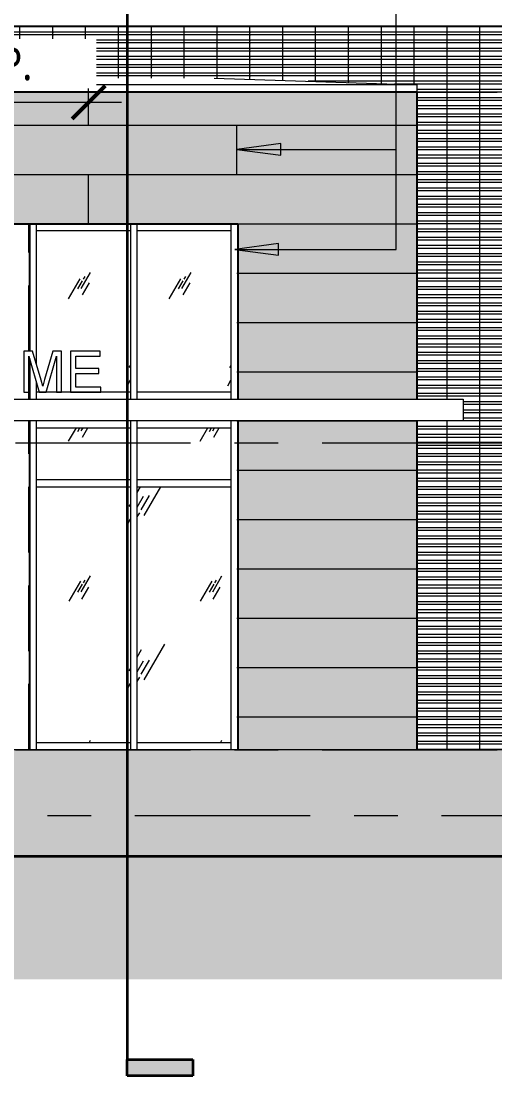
# Model space of a CAD drawing. Header units: inches. Extents: x 6 to 15224, y -733 to 6300.
# Drawn here: x 1544.5 to 1717.6, y 4989.9 to 5375 of the extents above; entities that cross this region are included whole.
import ezdxf

# ---------------------------------------------------------------- set-up
doc = ezdxf.new("R2010")
doc.units = ezdxf.units.IN
doc.header["$MEASUREMENT"] = 0
doc.linetypes.add('Center 1_2_', pattern=[112, 64, -16, 16, -16])
doc.linetypes.add('Hidden 3_16_', pattern=[36, 24, -12])
for name, color, linetype, lineweight in [('A-ANNO-DIMS', 211, 'Continuous', 13), ('A-ANNO-DIMS-128', 211, 'Continuous', 13), ('A-DETL', 90, 'Continuous', 13), ('A-DETL-GENF', 92, 'Continuous', 13), ('A-FLOR-LEVL', 51, 'Continuous', 13), ('A-GENM', 13, 'Continuous', 18), ('A-GLAZ-CURT', 52, 'Continuous', 13), ('A-GLAZ-CWMG', 51, 'Continuous', 13), ('A-ROOF', 132, 'Continuous', 18), ('A-WALL', 113, 'Continuous', 25), ('A-WALL-PATT', 111, 'Continuous', 25), ('G-ANNO-SYMB', 111, 'Continuous', 13), ('G-ANNO-TEXT', 231, 'Continuous', 13), ('S-COLS', 52, 'Continuous', 25)]:
    doc.layers.add(name, color=color, linetype=linetype, lineweight=lineweight)
doc.styles.add('Open Sans_8', font='OpenSans-Regular.ttf', dxfattribs={"width": 0.88, "height": 12})
doc.dimstyles.new('Linear_-_3_32__CL_1', dxfattribs={"dimscale": 12, "dimtxt": 12.89496, "dimasz": 1, "dimexe": 1, "dimexo": 0.666667, "dimgap": 0.333333, "dimtad": 1, "dimdec": 8, "dimrnd": 0.003906, "dimzin": 3, "dimdsep": 46, "dimlunit": 4, "dimtxsty": 'Open Sans_8', "dimblk1": 'OBLIQUE', "dimblk2": 'OBLIQUE', "dimsah": 1, "dimcen": 0.09, "dimdle": 1, "dimadec": 3, "dimazin": 2, "dimtfac": 1, "dimtdec": 4, "dimtix": 1, "dimtmove": 0, "dimatfit": 3, "dimfxl": 1, "dimtvp": 1, "dimtfill": 1, "dimfrac": 2, "dimtolj": 1, "dimtzin": 0, "dimarcsym": 2})

# ---------------------------------------------------------------- blocks, each defined once
blk = doc.blocks.new('HSS-Hollow Structural Section-Column-IL - HSS8X8X_375-V57-WEST ELEVATION')
at = {"layer": 'S-COLS'}
for p, q in [((-3731.5, 5301), (-3731.5, 5249.14)), ((-3723.5, 5254.5), (-3723.5, 5301)), ((-3723.5, 5237), (-3723.5, 5251.65)), ((-3731.5, 5244.19), (-3731.5, 5237)), ((-3731.5, 5229), (-3731.5, 5109)), ((-3723.5, 5109), (-3723.5, 5229))]:
    blk.add_line(p, q, dxfattribs=at)
at = {"layer": 'S-COLS', "linetype": 'Hidden 3_16_', "lineweight": 18}
for p, q in [((-3731.15, 5301), (-3731.15, 5248.27)), ((-3723.85, 5254.5), (-3723.85, 5301)), ((-3731.15, 5243.65), (-3731.15, 5237)), ((-3723.85, 5237), (-3723.85, 5239.51)), ((-3731.15, 5229), (-3731.15, 5109)), ((-3723.85, 5109), (-3723.85, 5229))]:
    blk.add_line(p, q, dxfattribs=at)
blk = doc.blocks.new('System Panel - Glazed-20066332-WEST ELEVATION')
at = {"layer": 'A-GLAZ-CURT'}
h = blk.add_hatch(dxfattribs=at)
h.set_pattern_fill('FP_135', color=256, style=0, pattern_type=2)
h.set_pattern_definition([(59.808, (-3696.378, 5198.056), (144.0017, 239.99866), [9, -754.581]), (59.808, (-3697.112, 5191.443), (144.0017, 239.99866), [12, -751.581]), (59.808, (-3691.927, 5196.873), (144.0017, 239.99866), [6, -757.581]), (59.808, (-3693.516, 5194.094), (144.0017, 239.99866), [2, -761.581]), (59.808, (-3690.821, 5194.848), (144.0017, 239.99866), [15, -748.581]), (59.808, (-3665.403, 5164.654), (144.0017, 239.99866), [5.063, -758.519]), (59.808, (-3665.844, 5166.918), (144.0017, 239.99866), [6.75, -756.831]), (59.808, (-3667.053, 5166.775), (144.0017, 239.99866), [3.375, -760.206]), (59.808, (-3665.022, 5170.279), (144.0017, 239.99866), [1.125, -762.456]), (59.808, (-3670.236, 5163.547), (144.0017, 239.99866), [8.437, -755.144])])
h.paths.add_polyline_path([(-3694.78, 5111.5), (-3686.75, 5111.5), (-3686.75, 5205), (-3721, 5205), (-3721, 5111.5)])
blk = doc.blocks.new('Rectangular Mullion - 2 1_2_ x 5_-20066157-WEST ELEVATION')
at = {"layer": 'A-GLAZ-CWMG'}
for p, q in [((-3684.25, 5298.5), (-3684.25, 5301)), ((-3650, 5301), (-3650, 5298.5)), ((-3684.25, 5298.5), (-3650, 5298.5))]:
    blk.add_line(p, q, dxfattribs=at)
blk = doc.blocks.new('System Panel - Glazed-20066177-WEST ELEVATION')
at = {"layer": 'A-GLAZ-CURT'}
h = blk.add_hatch(dxfattribs=at)
h.set_pattern_fill('FP_136', color=256, style=0, pattern_type=2)
h.set_pattern_definition([(59.808, (-3696.378, 5308.806), (144.0017, 239.99866), [9, -754.581]), (59.808, (-3697.112, 5302.193), (144.0017, 239.99866), [12, -751.581]), (59.808, (-3691.927, 5307.623), (144.0017, 239.99866), [6, -757.581]), (59.808, (-3693.516, 5304.844), (144.0017, 239.99866), [2, -761.581]), (59.808, (-3690.821, 5305.598), (144.0017, 239.99866), [15, -748.581]), (59.808, (-3665.403, 5275.404), (144.0017, 239.99866), [5.062, -758.519]), (59.808, (-3665.844, 5277.668), (144.0017, 239.99866), [6.75, -756.831]), (59.808, (-3667.053, 5277.525), (144.0017, 239.99866), [3.375, -760.206]), (59.808, (-3665.022, 5281.029), (144.0017, 239.99866), [1.125, -762.456]), (59.808, (-3670.236, 5274.297), (144.0017, 239.99866), [8.438, -755.144])])
h.paths.add_polyline_path([(-3721, 5239.5), (-3686.75, 5239.5), (-3686.75, 5298.5), (-3721, 5298.5), (-3721, 5249.57), (-3718.74, 5241.73), (-3716.62, 5249.11), (-3715.06, 5254.5), (-3711.84, 5254.5), (-3711.84, 5239.51), (-3713.71, 5239.51), (-3713.71, 5252.63), (-3717.47, 5239.51), (-3720.01, 5239.51), (-3721, 5242.94), (-3721, 5239.51)])
h.paths.add_polyline_path([(-3703.15, 5239.51), (-3708.56, 5239.51), (-3708.56, 5254.5), (-3697.78, 5254.5), (-3697.78, 5252.63), (-3706.68, 5252.63), (-3706.68, 5248.18), (-3698.25, 5248.18), (-3698.25, 5246.3), (-3706.68, 5246.3), (-3706.68, 5241.38), (-3697.55, 5241.38), (-3697.55, 5239.51)])
blk = doc.blocks.new('Rectangular Mullion - 2 1_2_ x 5_-V72-WEST ELEVATION')
at = {"layer": 'A-GLAZ-CWMG'}
for p, q in [((-3650, 5238.25), (-3650, 5237)), ((-3650, 5229), (-3650, 5227.75))]:
    blk.add_line(p, q, dxfattribs=at)
blk = doc.blocks.new('System Panel - Glazed-20066175-WEST ELEVATION')
at = {"layer": 'A-GLAZ-CURT'}
h = blk.add_hatch(dxfattribs=at)
h.set_pattern_fill('FP_137', color=256, style=0, pattern_type=2)
h.set_pattern_definition([(59.808, (-3696.378, 5256.806), (144.0017, 239.99866), [9, -754.581]), (59.808, (-3697.112, 5250.193), (144.0017, 239.99866), [12, -751.581]), (59.808, (-3691.927, 5255.623), (144.0017, 239.99866), [6, -757.581]), (59.808, (-3693.516, 5252.844), (144.0017, 239.99866), [2, -761.581]), (59.808, (-3690.821, 5253.598), (144.0017, 239.99866), [15, -748.581]), (59.808, (-3665.403, 5223.404), (144.0017, 239.99866), [5.062, -758.519]), (59.808, (-3665.844, 5225.668), (144.0017, 239.99866), [6.75, -756.831]), (59.808, (-3667.053, 5225.525), (144.0017, 239.99866), [3.375, -760.206]), (59.808, (-3665.022, 5229.029), (144.0017, 239.99866), [1.125, -762.456]), (59.808, (-3670.236, 5222.297), (144.0017, 239.99866), [8.438, -755.144])])
h.paths.add_polyline_path([(-3721, 5207.5), (-3686.75, 5207.5), (-3686.75, 5226.5), (-3721, 5226.5), (-3721, 5214.65)])
blk = doc.blocks.new('Rectangular Mullion - 2 1_2_ x 5_-V73-WEST ELEVATION')
at = {"layer": 'A-GLAZ-CWMG'}
blk.add_line((-3650, 5227.75), (-3650, 5206.25), dxfattribs=at)
blk = doc.blocks.new('Rectangular Mullion - 2 1_2_ x 5_-20066164-WEST ELEVATION')
at = {"layer": 'A-GLAZ-CWMG'}
for p, q in [((-3721, 5109), (-3721, 5111.5)), ((-3686.75, 5111.5), (-3721, 5111.5)), ((-3686.75, 5111.5), (-3686.75, 5109))]:
    blk.add_line(p, q, dxfattribs=at)
blk = doc.blocks.new('Rectangular Mullion - 2 1_2_ x 5_-V74-WEST ELEVATION')
at = {"layer": 'A-GLAZ-CWMG'}
blk.add_line((-3650, 5206.25), (-3650, 5109), dxfattribs=at)
blk = doc.blocks.new('Rectangular Mullion - 2 1_2_ x 5_-V75-WEST ELEVATION')
at = {"layer": 'A-GLAZ-CWMG'}
blk.add_line((-3650, 5301), (-3650, 5238.25), dxfattribs=at)
blk = doc.blocks.new('Rectangular Mullion - 2 1_2_ x 5_-20066309-WEST ELEVATION')
at = {"layer": 'A-GLAZ-CWMG'}
for p, q in [((-3857.5, 5206.25), (-3857.5, 5109)), ((-3855, 5109), (-3855, 5206.25))]:
    blk.add_line(p, q, dxfattribs=at)
blk = doc.blocks.new('Rectangular Mullion - 2 1_2_ x 5_-20066165-WEST ELEVATION')
at = {"layer": 'A-GLAZ-CWMG'}
for p, q in [((-3721, 5205), (-3721, 5207.5)), ((-3686.75, 5207.5), (-3721, 5207.5)), ((-3686.75, 5207.5), (-3686.75, 5205)), ((-3721, 5205), (-3686.75, 5205))]:
    blk.add_line(p, q, dxfattribs=at)
blk = doc.blocks.new('Rectangular Mullion - 2 1_2_ x 5_-V76-WEST ELEVATION')
at = {"layer": 'A-GLAZ-CWMG'}
for p, q in [((-3721, 5237), (-3721, 5239.5)), ((-3686.75, 5239.5), (-3721, 5239.5)), ((-3686.75, 5239.5), (-3686.75, 5237))]:
    blk.add_line(p, q, dxfattribs=at)
blk = doc.blocks.new('Rectangular Mullion - 2 1_2_ x 5_-V77-WEST ELEVATION')
at = {"layer": 'A-GLAZ-CWMG'}
for p, q in [((-3721, 5226.5), (-3721, 5229)), ((-3721, 5226.5), (-3686.75, 5226.5)), ((-3686.75, 5229), (-3686.75, 5226.5))]:
    blk.add_line(p, q, dxfattribs=at)
blk = doc.blocks.new('Rectangular Mullion - 2 1_2_ x 5_-12386209-WEST ELEVATION')
at = {"layer": 'A-GLAZ-CWMG'}
for p, q in [((-3857.5, 5227.75), (-3857.5, 5206.25)), ((-3855, 5206.25), (-3855, 5227.75))]:
    blk.add_line(p, q, dxfattribs=at)
blk = doc.blocks.new('Rectangular Mullion - 2 1_2_ x 5_-12391200-WEST ELEVATION')
at = {"layer": 'A-GLAZ-CWMG'}
for p, q in [((-3857.5, 5238.25), (-3857.5, 5237)), ((-3855, 5237), (-3855, 5238.25)), ((-3857.5, 5229), (-3857.5, 5227.75)), ((-3855, 5227.75), (-3855, 5229))]:
    blk.add_line(p, q, dxfattribs=at)
blk = doc.blocks.new('Rectangular Mullion - 2 1_2_ x 5_-V78-WEST ELEVATION')
at = {"layer": 'A-GLAZ-CWMG'}
for p, q in [((-3723.5, 5301), (-3723.5, 5254.5)), ((-3721, 5249.57), (-3721, 5301)), ((-3723.5, 5251.65), (-3723.5, 5238.25)), ((-3721, 5238.25), (-3721, 5242.94))]:
    blk.add_line(p, q, dxfattribs=at)
blk = doc.blocks.new('System Panel - Glazed-V79-WEST ELEVATION')
at = {"layer": 'A-GLAZ-CURT'}
h = blk.add_hatch(dxfattribs=at)
h.set_pattern_fill('FP_138', color=256, style=0, pattern_type=2)
h.set_pattern_definition([(59.808, (-3659.628, 5308.806), (144.0017, 239.99866), [9, -754.581]), (59.808, (-3660.362, 5302.193), (144.0017, 239.99866), [12, -751.581]), (59.808, (-3655.177, 5307.623), (144.0017, 239.99866), [6, -757.581]), (59.808, (-3656.766, 5304.844), (144.0017, 239.99866), [2, -761.581]), (59.808, (-3654.071, 5305.598), (144.0017, 239.99866), [15, -748.581]), (59.808, (-3628.653, 5275.404), (144.0017, 239.99866), [5.062, -758.519]), (59.808, (-3629.094, 5277.668), (144.0017, 239.99866), [6.75, -756.831]), (59.808, (-3630.303, 5277.525), (144.0017, 239.99866), [3.375, -760.206]), (59.808, (-3628.272, 5281.029), (144.0017, 239.99866), [1.125, -762.456]), (59.808, (-3633.486, 5274.297), (144.0017, 239.99866), [8.438, -755.144])])
h.paths.add_polyline_path([(-3661.29, 5239.5), (-3650, 5239.5), (-3650, 5298.5), (-3684.25, 5298.5), (-3684.25, 5239.5), (-3678.03, 5239.5)])
blk = doc.blocks.new('Rectangular Mullion - 2 1_2_ x 5_-20066306-WEST ELEVATION')
at = {"layer": 'A-GLAZ-CWMG'}
for p, q in [((-3816.75, 5206.25), (-3816.75, 5109)), ((-3814.25, 5109), (-3814.25, 5206.25))]:
    blk.add_line(p, q, dxfattribs=at)
blk = doc.blocks.new('Rectangular Mullion - 2 1_2_ x 5_-12386201-WEST ELEVATION')
at = {"layer": 'A-GLAZ-CWMG'}
for p, q in [((-3816.75, 5227.75), (-3816.75, 5206.25)), ((-3814.25, 5206.25), (-3814.25, 5227.75))]:
    blk.add_line(p, q, dxfattribs=at)
blk = doc.blocks.new('Rectangular Mullion - 2 1_2_ x 5_-12391192-WEST ELEVATION')
at = {"layer": 'A-GLAZ-CWMG'}
for p, q in [((-3816.75, 5238.25), (-3816.75, 5237)), ((-3814.25, 5237), (-3814.25, 5238.25)), ((-3816.75, 5229), (-3816.75, 5227.75)), ((-3814.25, 5227.75), (-3814.25, 5229))]:
    blk.add_line(p, q, dxfattribs=at)
blk = doc.blocks.new('Rectangular Mullion - 2 1_2_ x 5_-V80-WEST ELEVATION')
at = {"layer": 'A-GLAZ-CWMG'}
for p, q in [((-3686.75, 5301), (-3686.75, 5238.25)), ((-3684.25, 5238.25), (-3684.25, 5301))]:
    blk.add_line(p, q, dxfattribs=at)
blk = doc.blocks.new('Section - Rec_Vertical_3_64_ x 3_16_-800511-WEST ELEVATION')
at = {"layer": 'G-ANNO-SYMB'}
blk.add_hatch(color=256, dxfattribs=at).paths.add_polyline_path([(-3663.9, 4995.9), (-3687.9, 4995.9), (-3687.9, 4989.9), (-3663.9, 4989.9)])
at = {"layer": 'G-ANNO-SYMB', "lineweight": 35}
for p, q in [((-3687.9, 4989.9), (-3687.9, 4995.9)), ((-3687.9, 4995.9), (-3663.9, 4995.9)), ((-3663.9, 4995.9), (-3663.9, 4989.9)), ((-3663.9, 4989.9), (-3687.9, 4989.9))]:
    blk.add_line(p, q, dxfattribs=at)
blk = doc.blocks.new('DIMBLOCK27-WEST ELEVATION')
at = {"layer": 'A-ANNO-DIMS-128'}
for p, q in [((1449.17, 5345.32), (1449.17, 5357.32)), ((1569.17, 5345.32), (1569.17, 5357.32)), ((1581.17, 5345.32), (1437.17, 5345.32)), ((1449.17, 5345.32), (1449.17, 5344.83)), ((1569.17, 5345.32), (1569.17, 5344.83))]:
    blk.add_line(p, q, dxfattribs=at)
at = {"layer": 'A-ANNO-DIMS-128', "lineweight": 50}
for p, q in [((1449.17, 5345.32), (1455.17, 5351.32)), ((1569.17, 5345.32), (1575.17, 5351.32)), ((1449.17, 5345.32), (1443.17, 5339.32)), ((1569.17, 5345.32), (1563.17, 5339.32))]:
    blk.add_line(p, q, dxfattribs=at)
at = {"layer": 'A-ANNO-DIMS-128', "color": 0, "insert": (1466.46, 5365.46), "char_height": 12, "width": 102.5149, "attachment_point": 1, "line_spacing_factor": 1.151336, "style": 'Open Sans_8', "bg_fill": 3, "box_fill_scale": 1.25, "bg_fill_color": 256, "bg_fill_true_color": 13158600, "bg_fill_transparency": 0}
blk.add_mtext('10\' - 0" , TYP.', dxfattribs=at)
blk = doc.blocks.new('_Oblique')
at = {"color": 0, "linetype": 'ByBlock', "lineweight": -2}
blk.add_line((-0.5, -0.5), (0.5, 0.5), dxfattribs=at)

msp = doc.modelspace()

# ---------------------------------------------------------------- hatches: boundary and pattern name
at = {"layer": 'A-DETL-GENF'}
h = msp.add_hatch(dxfattribs=at)
h.set_pattern_fill('FP_140', color=8, style=0, pattern_type=2)
h.set_pattern_definition([(50, (3669.645, 0), (18.362056, -1.60683), [1.92, -21.12]), (355, (3669.645, 0), (-3.55226, 19.255874), [1.536, -16.896]), (100.451, (3671.175, -0.134), (14.81021, 17.649286), [1.632, -17.949]), (46.184, (3669.645, 5.12), (27.32125, -4.237615), [2.88, -31.68]), (96.636, (3671.922, 4.767), (23.92754, 24.93717), [2.448, -26.924]), (351.184, (3669.645, 5.12), (23.92765, 24.93743), [2.304, -25.344]), (21, (3672.205, 3.84), (15.28081, -10.307465), [1.92, -21.12]), (326, (3672.205, 3.84), (6.22856, 18.563735), [1.536, -16.896]), (71.451, (3673.479, 2.981), (21.509846, 8.25628), [1.632, -17.949]), (37.5, (3669.6447, 0), (0.311095, 8.5225365), [0.16896, -16.522, 0.16896, -16.983, -16.96]), (37.5, (3669.6447, 0), (0.311095, 8.5225365), [-33.843, 0.16896, -16.791]), (7.5, (3669.645, 0), (6.734636, 10.097431), [0.16896, -9.61, 0.16896, -16.138, -6.464]), (7.5, (3669.645, 0), (6.734636, 10.097431), [-26.086, 0.16896, -6.295]), (327.5, (3663.936, 0), (13.666107, -0.577186), [0.16896, -6.231, 0.16896, -19.799, -26.496]), (327.5, (3663.936, 0), (13.666107, -0.577186), [-26.368, 0.16896, -26.327]), (317.5, (3661.376, 0), (14.929853, 2.562859), [0.16896, -8.151, 0.16896, -13.092, -18.816]), (317.5, (3661.376, 0), (14.929853, 2.562859), [-21.581, 0.16896, -18.647])])
h.paths.add_polyline_path([(1446.17166239, 5070), (1730.85916239, 5070), (1730.85916239, 5109), (1223.70681864, 5109), (1223.70681864, 5101), (1211.70681864, 5101), (1211.70681864, 5093), (1199.70681864, 5093), (1199.70681864, 5085), (1187.70681864, 5085), (1187.70681864, 5077), (1175.70681864, 5077), (1175.70681864, 5070), (1442.4531246, 5070)])
msp.add_hatch(color=29, dxfattribs=at).paths.add_polyline_path([(3183.71645793, 5025.10127351), (5326.80979127, 5025.10127351), (5326.80979127, 5046.98441019), (4242.67166239, 5047.03847412), (2452.2583923, 5070), (1040.6231246, 5070), (1040.6231246, 5025.10127351), (3116.74479127, 5025.10127351)])
at = {"layer": 'A-WALL-PATT', "lineweight": 13}
h = msp.add_hatch(dxfattribs=at)
h.set_pattern_fill('FP_18', color=256, style=0, pattern_type=2)
h.set_pattern_definition([(180, (1772.078, 5221), (-2e-15, -18), [36, 0]), (180, (1772.078, 5239), (-2e-15, -18), [36, 0]), (180, (1772.078, 5236), (-2e-15, -18), [36, 0]), (180, (1772.078, 5233), (-2e-15, -18), [36, 0]), (180, (1772.078, 5230), (-2e-15, -18), [36, 0]), (180, (1772.078, 5227), (-2e-15, -18), [36, 0]), (180, (1772.078, 5224), (-2e-15, -18), [36, 0]), (90, (1736.078, 5221), (-36, 2e-15), [18, 0]), (90, (1748.078, 5221), (-36, 2e-15), [18, 0]), (90, (1760.078, 5221), (-36, 2e-15), [18, 0]), (90, (1772.078, 5221), (-36, 2e-15), [18, 0]), (180, (1772.078, 5238), (-2e-15, -18), [36, 0]), (180, (1772.078, 5235), (-2e-15, -18), [36, 0]), (180, (1772.078, 5232), (-2e-15, -18), [36, 0]), (180, (1772.078, 5229), (-2e-15, -18), [36, 0]), (180, (1772.078, 5226), (-2e-15, -18), [36, 0]), (180, (1772.078, 5223), (-2e-15, -18), [36, 0])])
h.paths.add_polyline_path([(1727.08270793, 5221), (1730.85916239, 5221), (1730.85916239, 5373), (1415.17166239, 5373), (1415.17166239, 5352.20472597), (1475.04666239, 5354.10702939), (1614.98416239, 5354.10702939), (1689.17166239, 5351.75), (1689.17166239, 5237), (1705.92166239, 5237), (1705.92166239, 5229), (1689.17166239, 5229), (1689.17166239, 5221), (1723.29666239, 5221)])
at = {"layer": 'A-WALL-PATT'}
h = msp.add_hatch(color=256, dxfattribs=at)
h.paths.add_polyline_path([(1689.17166239, 5109), (1689.17166239, 5229), (1623.67166239, 5229), (1623.67166239, 5109), (1685.22541627, 5109)])
h.paths.add_polyline_path([(1623.67166239, 5237), (1689.17166239, 5237), (1689.17166239, 5349), (1412.29666239, 5349), (1412.29666239, 5301), (1623.67166239, 5301), (1623.67166239, 5266.34227351)])
at = {"layer": 'A-WALL-PATT', "lineweight": 13}
h = msp.add_hatch(dxfattribs=at)
h.set_pattern_fill('FP_14', color=256, style=0, pattern_type=2)
h.set_pattern_definition([(180, (1772.078, 5109), (-2e-15, -18), [36, 0]), (180, (1772.078, 5127), (-2e-15, -18), [36, 0]), (180, (1772.078, 5124), (-2e-15, -18), [36, 0]), (180, (1772.078, 5121), (-2e-15, -18), [36, 0]), (180, (1772.078, 5118), (-2e-15, -18), [36, 0]), (180, (1772.078, 5115), (-2e-15, -18), [36, 0]), (180, (1772.078, 5112), (-2e-15, -18), [36, 0]), (90, (1736.078, 5109), (-36, 2e-15), [18, 0]), (90, (1748.078, 5109), (-36, 2e-15), [18, 0]), (90, (1760.078, 5109), (-36, 2e-15), [18, 0]), (90, (1772.078, 5109), (-36, 2e-15), [18, 0]), (180, (1772.078, 5126), (-2e-15, -18), [36, 0]), (180, (1772.078, 5123), (-2e-15, -18), [36, 0]), (180, (1772.078, 5120), (-2e-15, -18), [36, 0]), (180, (1772.078, 5117), (-2e-15, -18), [36, 0]), (180, (1772.078, 5114), (-2e-15, -18), [36, 0]), (180, (1772.078, 5111), (-2e-15, -18), [36, 0])])
h.paths.add_polyline_path([(1689.17166239, 5109), (1730.85916239, 5109), (1730.85916239, 5221), (1689.17166239, 5221), (1689.17166239, 5111.25877351)])
at = {"layer": 'G-ANNO-TEXT'}
for points in [[(1623.36774033, 5328.14709852), (1639.36774033, 5326.04065856), (1639.36774033, 5330.25353848)], [(1622.54134692, 5291.66082994), (1638.54134692, 5289.55438998), (1638.54134692, 5293.7672699)]]:
    msp.add_hatch(color=7, dxfattribs=at).paths.add_polyline_path(points)

# ---------------------------------------------------------------- linework, layer by layer
at = {"layer": 'A-DETL', "lineweight": 18}
for p, q in [((1569.17166239, 5337), (1569.17166239, 5349)), ((1400.85916239, 5337), (1689.17166239, 5337)), ((1623.35916239, 5319), (1623.35916239, 5337)), ((1400.85916239, 5319), (1689.17166239, 5319)), ((1569.17166239, 5301), (1569.17166239, 5319)), ((1689.17166239, 5301), (1689.17166239, 5319)), ((1623.35916239, 5301), (1689.17166239, 5301)), ((1623.35916239, 5283), (1689.17166239, 5283)), ((1623.35916239, 5265), (1689.17166239, 5265)), ((1623.35916239, 5247), (1689.17166239, 5247)), ((1623.35916239, 5229), (1689.17166239, 5229)), ((1623.35916239, 5211), (1689.17166239, 5211)), ((1623.35916239, 5193), (1689.17166239, 5193)), ((1623.35916239, 5175), (1689.17166239, 5175)), ((1623.35916239, 5157), (1689.17166239, 5157)), ((1623.35916239, 5157), (1689.17166239, 5157)), ((1623.35916239, 5139), (1689.17166239, 5139)), ((1623.35916239, 5121), (1689.17166239, 5121)), ((1730.85916239, 5109), (1223.70681864, 5109))]:
    msp.add_line(p, q, dxfattribs=at)
at = {"layer": 'A-DETL', "lineweight": 35}
msp.add_line((2452.2583923, 5070), (1040.6231246, 5070), dxfattribs=at)
at = {"layer": 'A-FLOR-LEVL', "linetype": 'Center 1_2_'}
for p, q in [((1318.4277019, 5349), (5455.71284829, 5349)), ((1318.4277019, 5221), (5455.71284829, 5221)), ((1318.4277019, 5109), (5455.71284829, 5109)), ((1026.1139134, 5085), (5391.71284829, 5085))]:
    msp.add_line(p, q, dxfattribs=at)
at = {"layer": 'A-GENM'}
for p, q in [((1548.74200334, 5254.4989764), (1545.5181503, 5254.4989764)), ((1545.5181503, 5254.4989764), (1545.5181503, 5239.5104383)), ((1551.80850601, 5243.93454537), (1548.74200334, 5254.4989764)), ((1556.11185581, 5254.4989764), (1553.0965835, 5244.11751092)), ((1559.33570885, 5254.4989764), (1556.11185581, 5254.4989764)), ((1559.33570885, 5239.5104383), (1559.33570885, 5254.4989764)), ((1573.38746332, 5254.4989764), (1562.61445156, 5254.4989764)), ((1562.61445156, 5254.4989764), (1562.61445156, 5239.5104383)), ((1573.38746332, 5252.62540913), (1573.38746332, 5254.4989764)), ((1547.39171756, 5239.5104383), (1547.39171756, 5252.62540913)), ((1547.39171756, 5252.62540913), (1551.15714864, 5239.5104383)), ((1553.69671051, 5239.5104383), (1557.46214159, 5252.62540913)), ((1557.46214159, 5252.62540913), (1557.46214159, 5239.5104383)), ((1564.48801882, 5248.17568689), (1564.48801882, 5252.62540913)), ((1564.48801882, 5252.62540913), (1573.38746332, 5252.62540913)), ((1572.9190715, 5248.17568689), (1564.48801882, 5248.17568689)), ((1564.48801882, 5241.38400556), (1564.48801882, 5246.30211963)), ((1564.48801882, 5246.30211963), (1572.9190715, 5246.30211963)), ((1572.9190715, 5246.30211963), (1572.9190715, 5248.17568689)), ((1552.42692958, 5241.7279808), (1551.80850601, 5243.93454537)), ((1553.0965835, 5244.11751092), (1552.42692958, 5241.7279808)), ((1573.62165923, 5241.38400556), (1564.48801882, 5241.38400556)), ((1573.62165923, 5239.5104383), (1573.62165923, 5241.38400556)), ((1545.5181503, 5239.5104383), (1547.39171756, 5239.5104383)), ((1551.15714864, 5239.5104383), (1553.69671051, 5239.5104383)), ((1557.46214159, 5239.5104383), (1559.33570885, 5239.5104383)), ((1562.61445156, 5239.5104383), (1573.62165923, 5239.5104383))]:
    msp.add_line(p, q, dxfattribs=at)
at = {"layer": 'A-ROOF'}
for p, q in [((1614.98416239, 5354.10702939), (1689.17166239, 5351.75)), ((1689.17166239, 5351.75), (1400.85916239, 5351.75)), ((1689.17166239, 5349), (1689.17166239, 5351.75)), ((1324.54666239, 5237), (1705.92166239, 5237)), ((1705.92166239, 5237), (1705.92166239, 5229)), ((1705.92166239, 5229), (1324.54666239, 5229))]:
    msp.add_line(p, q, dxfattribs=at)
at = {"layer": 'A-WALL'}
for p, q in [((1730.85916239, 5373), (1415.17166239, 5373)), ((1689.17166239, 5349), (1401.17166239, 5349)), ((1689.17166239, 5237), (1689.17166239, 5349)), ((1401.17166239, 5301), (1623.67166239, 5301)), ((1623.67166239, 5301), (1623.67166239, 5237)), ((1623.67166239, 5229), (1623.67166239, 5109)), ((1689.17166239, 5109), (1689.17166239, 5229)), ((2751.17166239, 5221), (1689.17166239, 5221))]:
    msp.add_line(p, q, dxfattribs=at)
at = {"layer": 'G-ANNO-SYMB', "lineweight": 35}
msp.add_line((1583.27142485, 6057.02577096), (1583.27142485, 4995.90189314), dxfattribs=at)
at = {"layer": 'G-ANNO-TEXT', "color": 7}
for p, q in [((1681.48107075, 5328.14709852), (1681.48107075, 5383.77565274)), ((1681.48107075, 5291.66082994), (1681.48107075, 5383.77565274)), ((1639.36774033, 5330.25353848), (1623.36774033, 5328.14709852)), ((1639.36774033, 5326.04065856), (1639.36774033, 5330.25353848)), ((1623.36774033, 5328.14709852), (1639.36774033, 5326.04065856)), ((1623.36774033, 5328.14709852), (1681.48107075, 5328.14709852)), ((1638.54134692, 5293.7672699), (1622.54134692, 5291.66082994)), ((1622.54134692, 5291.66082994), (1638.54134692, 5289.55438998)), ((1622.54134692, 5291.66082994), (1681.48107075, 5291.66082994)), ((1638.54134692, 5289.55438998), (1638.54134692, 5293.7672699))]:
    msp.add_line(p, q, dxfattribs=at)

# ---------------------------------------------------------------- block references
at = {"layer": 'A-GLAZ-CURT'}
for name, p in [('System Panel - Glazed-20066177-WEST ELEVATION', (5271.17166239, 0)), ('System Panel - Glazed-V79-WEST ELEVATION', (5271.17166239, 0)), ('System Panel - Glazed-20066175-WEST ELEVATION', (5271.17166239, 0)), ('System Panel - Glazed-20066175-WEST ELEVATION', (5307.92166239, 0)), ('System Panel - Glazed-20066332-WEST ELEVATION', (5271.17166239, 0)), ('System Panel - Glazed-20066332-WEST ELEVATION', (5307.92166239, 0))]:
    msp.add_blockref(name, p, dxfattribs=at)
at = {"layer": 'A-GLAZ-CWMG'}
for name, p in [('Rectangular Mullion - 2 1_2_ x 5_-V78-WEST ELEVATION', (5271.17166239, 0)), ('Rectangular Mullion - 2 1_2_ x 5_-20066157-WEST ELEVATION', (5234.42166239, 0)), ('Rectangular Mullion - 2 1_2_ x 5_-V80-WEST ELEVATION', (5271.17166239, 0)), ('Rectangular Mullion - 2 1_2_ x 5_-20066157-WEST ELEVATION', (5271.17166239, 0)), ('Rectangular Mullion - 2 1_2_ x 5_-V75-WEST ELEVATION', (5271.17166239, 0)), ('Rectangular Mullion - 2 1_2_ x 5_-12391200-WEST ELEVATION', (5405.17166239, 0)), ('Rectangular Mullion - 2 1_2_ x 5_-V76-WEST ELEVATION', (5271.17166239, 0)), ('Rectangular Mullion - 2 1_2_ x 5_-12391192-WEST ELEVATION', (5401.17166239, 0)), ('Rectangular Mullion - 2 1_2_ x 5_-V76-WEST ELEVATION', (5307.92166239, 0)), ('Rectangular Mullion - 2 1_2_ x 5_-V72-WEST ELEVATION', (5271.17166239, 0)), ('Rectangular Mullion - 2 1_2_ x 5_-12386209-WEST ELEVATION', (5405.17166239, 0)), ('Rectangular Mullion - 2 1_2_ x 5_-V77-WEST ELEVATION', (5271.17166239, 0)), ('Rectangular Mullion - 2 1_2_ x 5_-12386201-WEST ELEVATION', (5401.17166239, 0)), ('Rectangular Mullion - 2 1_2_ x 5_-V77-WEST ELEVATION', (5307.92166239, 0)), ('Rectangular Mullion - 2 1_2_ x 5_-V73-WEST ELEVATION', (5271.17166239, 0)), ('Rectangular Mullion - 2 1_2_ x 5_-20066165-WEST ELEVATION', (5271.17166239, 0)), ('Rectangular Mullion - 2 1_2_ x 5_-20066165-WEST ELEVATION', (5307.92166239, 0)), ('Rectangular Mullion - 2 1_2_ x 5_-20066309-WEST ELEVATION', (5405.17166239, 0)), ('Rectangular Mullion - 2 1_2_ x 5_-20066306-WEST ELEVATION', (5401.17166239, 0)), ('Rectangular Mullion - 2 1_2_ x 5_-V74-WEST ELEVATION', (5271.17166239, 0)), ('Rectangular Mullion - 2 1_2_ x 5_-20066164-WEST ELEVATION', (5271.17166239, 0)), ('Rectangular Mullion - 2 1_2_ x 5_-20066164-WEST ELEVATION', (5307.92166239, 0))]:
    msp.add_blockref(name, p, dxfattribs=at)
at = {"layer": 'G-ANNO-SYMB', "lineweight": 35}
msp.add_blockref('Section - Rec_Vertical_3_64_ x 3_16_-800511-WEST ELEVATION', (5271.17166239, 0), dxfattribs=at)
at = {"layer": 'S-COLS', "linetype": 'Hidden 3_16_', "lineweight": 18}
msp.add_blockref('HSS-Hollow Structural Section-Column-IL - HSS8X8X_375-V57-WEST ELEVATION', (5271.17166239, 0), dxfattribs=at)

# ---------------------------------------------------------------- next in the draw order: dimensions: what is measured, and where the dimension line sits
at = {"layer": 'A-ANNO-DIMS'}
dim = msp.add_linear_dim(base=(1449.1716623918, 5345.3169145929), p1=(1569.1716623918, 5336.8316332187), p2=(1449.1716623918, 5336.8316332187), dimstyle='Linear_-_3_32__CL_1', override={"dimpost": '<>, TYP.', "dimfxl": 120}, dxfattribs=at)
dim.commit()
dim.dimension.update_dxf_attribs({"geometry": 'DIMBLOCK27-WEST ELEVATION', "text_midpoint": (1509.1716623918, 5356.4654158555)})

doc.saveas('drawing.dxf')
